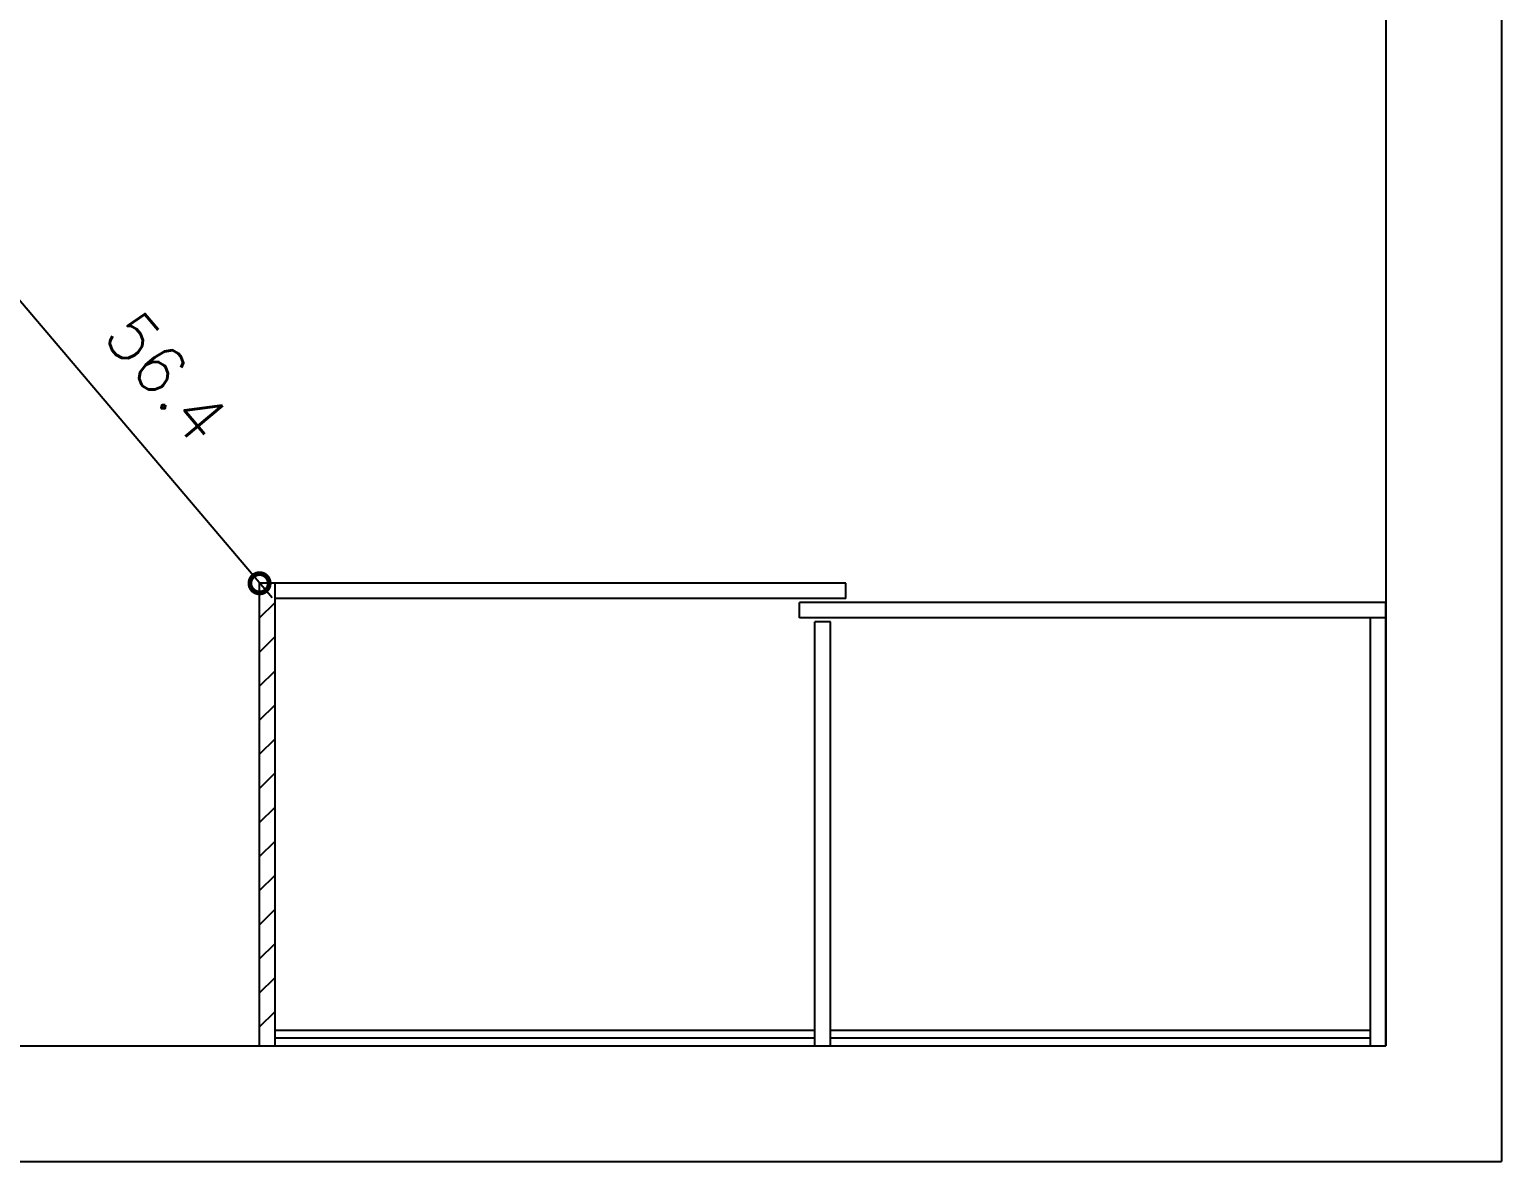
# Model space of a CAD drawing. Extents: x 126968 to 132038, y -1805 to 3860.
# Drawn here: x 130209.8 to 130400.6, y 2134.6 to 2281.4 of the extents above; entities that cross this region are included whole.
import ezdxf

# ---------------------------------------------------------------- set-up
doc = ezdxf.new("R2010")
doc.units = 0
doc.header["$MEASUREMENT"] = 0
doc.header["$PDMODE"] = 3
doc.layers.get('0').update_dxf_attribs({"linetype": 'CONTINUOUS'})
doc.layers.get('Defpoints').update_dxf_attribs({"linetype": 'CONTINUOUS'})
doc.layers.add('COTA', color=8, linetype='CONTINUOUS', lineweight=5)
doc.layers.add('PENA04', color=4, linetype='CONTINUOUS')
doc.layers.add('PENA06', color=6, linetype='CONTINUOUS')
doc.styles.get("Standard").update_dxf_attribs({"font": 'romans.shx'})
doc.dimstyles.new('COTAS_1_25', dxfattribs={"dimscale": 25, "dimtxt": 0.25, "dimasz": 0.2, "dimexe": 0.1, "dimexo": 0.2, "dimgap": 0.2, "dimtad": 1, "dimdsep": 46, "dimtxsty": 'Standard', "dimblk1": 'DOTSMALL', "dimblk2": 'DOTSMALL', "dimsah": 1, "dimcen": 0.1, "dimdle": 0.1, "dimse1": 1, "dimse2": 1, "dimclrt": 2, "dimadec": 0, "dimazin": 0, "dimtfac": 1, "dimtmove": 2, "dimatfit": 3, "dimldrblk": 'DOTSMALL', "dimfxl": 1, "dimtolj": 1, "dimtzin": 0, "dimarcsym": 0})

# ---------------------------------------------------------------- blocks, each defined once
blk = doc.blocks.new('_DOTSMALL')
at = {"color": 0, "linetype": 'ByBlock', "const_width": 0.5}
blk.add_lwpolyline([(-0.0625, 0, 1), (0.0625, 0, 1)], format="xyb", close=True, dxfattribs=at)
blk = doc.blocks.new('*D271')
at = {"layer": 'COTA', "color": 0, "lineweight": -2, "transparency": 16777216}
blk.add_line((130241.23, 2207.71), (130201.5, 2254.52), dxfattribs=at)
at = {"layer": 'Defpoints', "color": 0, "transparency": 16777216}
for p in [(130203.11, 2252.61), (130203.11, 2252.61), (130239.61, 2209.61)]:
    blk.add_point(p, dxfattribs=at)
at = {"layer": 'COTA', "color": 0, "lineweight": -2, "transparency": 16777216, "xscale": 5, "yscale": 5, "zscale": 5}
for p, rotation in [((130203.11, 2252.61), 130.3258362888289), ((130239.61, 2209.61), 310.3258362888288)]:
    blk.add_blockref('_DOTSMALL', p, dxfattribs=dict(at, rotation=rotation))
at = {"layer": 'COTA', "color": 2, "transparency": 16777216, "insert": (130227.56, 2236.37), "char_height": 6.25, "attachment_point": 5, "rotation": 310.3258}
blk.add_mtext('\\A1;56.4', dxfattribs=at)

msp = doc.modelspace()

# ---------------------------------------------------------------- hatches: boundary and pattern name
at = {"layer": 'PENA04'}
h = msp.add_hatch(dxfattribs=at)
h.set_pattern_fill('ANSI31', color=256, scale=25)
h.set_pattern_definition([(45, (89948.3493, -6200.0578), (-2.2097087, 2.2097087), [])])
h.paths.add_polyline_path([(130241.613, 2209.615), (130239.613, 2209.615), (130239.613, 2149.615), (130241.613, 2149.615)])

# ---------------------------------------------------------------- linework, layer by layer
for p, q in [((130315.613, 2209.615), (130239.613, 2209.615)), ((130239.613, 2149.615), (130239.613, 2209.615)), ((130241.613, 2149.615), (130241.613, 2209.615)), ((130315.613, 2207.615), (130315.613, 2209.615)), ((130315.613, 2207.615), (130241.613, 2207.615)), ((130385.613, 2207.115), (130309.613, 2207.115)), ((130309.613, 2205.115), (130309.613, 2207.115)), ((130385.613, 2149.615), (130385.613, 2207.115)), ((130385.613, 2205.115), (130309.613, 2205.115)), ((130311.613, 2149.615), (130311.613, 2204.615)), ((130313.613, 2204.615), (130311.613, 2204.615)), ((130313.613, 2149.615), (130313.613, 2204.615)), ((130383.613, 2149.615), (130383.613, 2205.115)), ((130311.613, 2151.615), (130241.613, 2151.615)), ((130383.613, 2151.615), (130313.613, 2151.615)), ((130311.613, 2150.615), (130241.613, 2150.615)), ((130383.613, 2150.615), (130313.613, 2150.615))]:
    msp.add_line(p, q, dxfattribs=at)
at = {"layer": 'PENA06'}
for p, q in [((130385.613, 2284.615), (130385.613, 2149.615)), ((130400.613, 2284.615), (130400.613, 2134.615)), ((129984.113, 2149.615), (130385.613, 2149.615)), ((129984.113, 2134.615), (130400.613, 2134.615))]:
    msp.add_line(p, q, dxfattribs=at)

# ---------------------------------------------------------------- dimensions: what is measured, and where the dimension line sits
at = {"layer": 'COTA'}
dim = msp.add_aligned_dim(p1=(130239.613, 2209.615), p2=(130203.113, 2252.615), distance=0, dimstyle='COTAS_1_25', dxfattribs=at)
dim.commit()
dim.dimension.update_dxf_attribs({"geometry": '*D271', "text_midpoint": (130227.557, 2236.373)})

doc.saveas('drawing.dxf')
